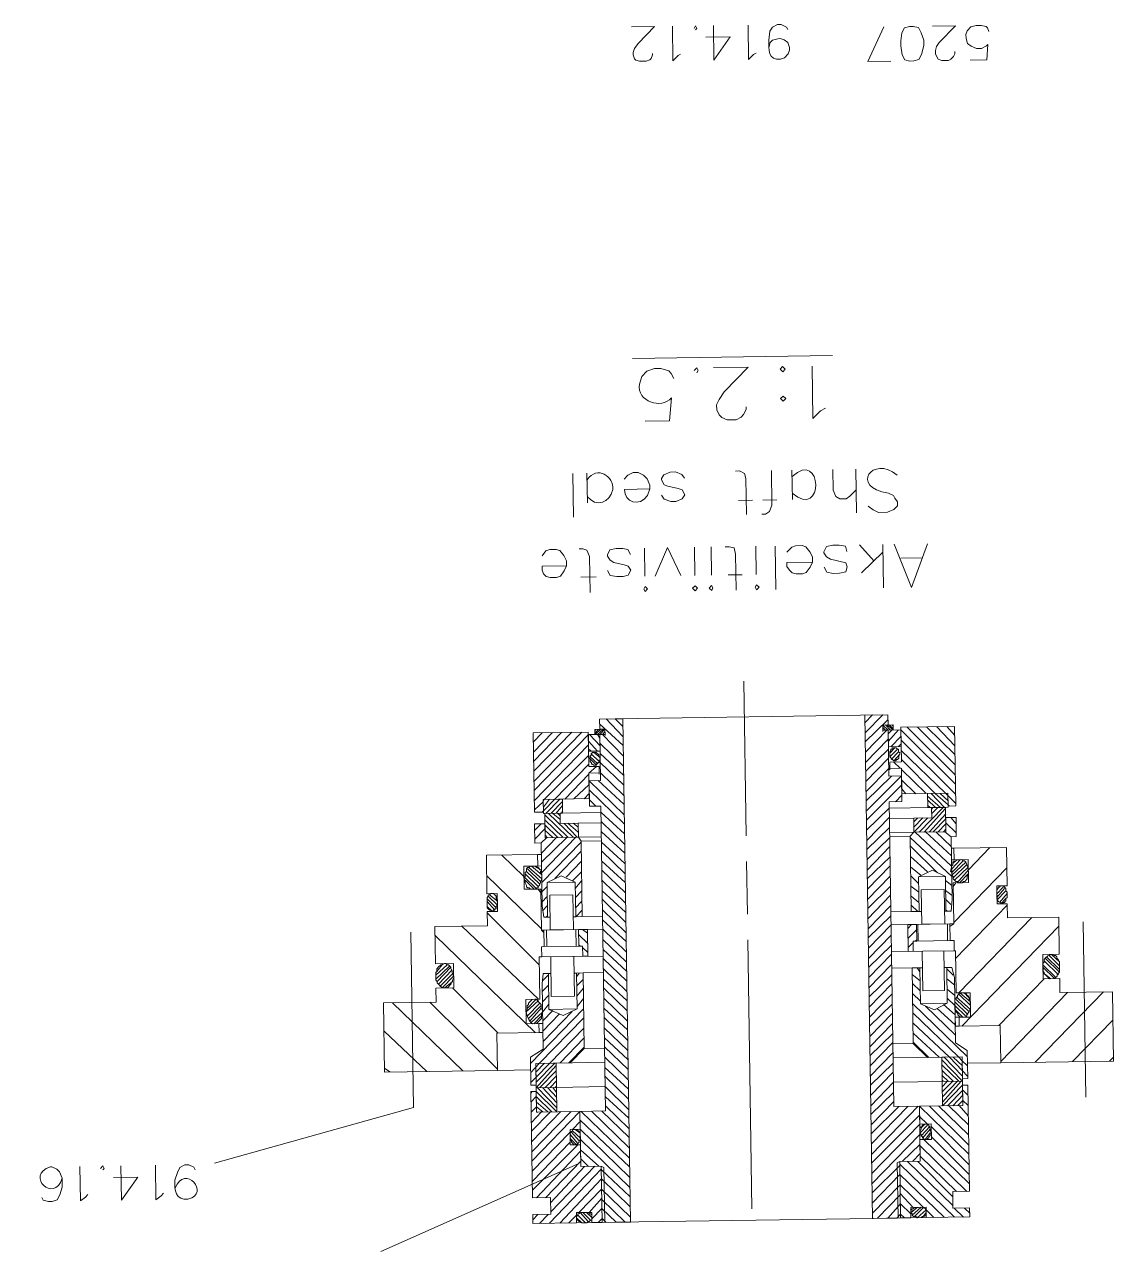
# Model space of a CAD drawing. Header units: millimetres. Extents: x -48 to 5523, y -114 to 5147.
# Drawn here: x -46.337 to -45.628, y -113.949 to -113.151 of the extents above; entities that cross this region are included whole.
import ezdxf

# ---------------------------------------------------------------- set-up
doc = ezdxf.new("R2010")
doc.units = ezdxf.units.MM
doc.layers.add('PDF_Geometry', color=7, linetype='Continuous')

msp = doc.modelspace()

# ---------------------------------------------------------------- linework, layer by layer
at = {"layer": 'PDF_Geometry', "lineweight": 13}
for points in [[(-45.92816, -113.17006), (-45.92815, -113.17089), (-45.92894, -113.17341), (-45.92976, -113.17425), (-45.93225, -113.17512), (-45.93642, -113.17519), (-45.93893, -113.17439), (-45.93978, -113.17357), (-45.94065, -113.17108), (-45.94067, -113.16942), (-45.93988, -113.1669), (-45.93743, -113.16353), (-45.92676, -113.15254), (-45.94176, -113.15276)], [(-45.90982, -113.17062), (-45.91147, -113.17147), (-45.91475, -113.17486), (-45.91509, -113.15236)], [(-45.90006, -113.15463), (-45.89924, -113.15379), (-45.9001, -113.15213), (-45.9009, -113.15381)], [(-45.88843, -113.15196), (-45.88809, -113.17445), (-45.87748, -113.15929), (-45.89332, -113.15953)], [(-45.86066, -113.16987), (-45.86231, -113.17073), (-45.86559, -113.17411), (-45.86593, -113.15162)], [(-45.85245, -113.16141), (-45.85171, -113.15557), (-45.85008, -113.15304), (-45.84677, -113.15133), (-45.84427, -113.15129), (-45.84091, -113.1529), (-45.84005, -113.15456)], [(-45.77307, -113.17521), (-45.78806, -113.17544), (-45.77757, -113.15278)], [(-45.73149, -113.16875), (-45.73147, -113.17041), (-45.73227, -113.17209), (-45.73392, -113.17379), (-45.73557, -113.17464), (-45.73974, -113.17471), (-45.74225, -113.17391), (-45.74396, -113.1706), (-45.744, -113.1681), (-45.74321, -113.16559), (-45.74158, -113.16307), (-45.73091, -113.15207), (-45.74591, -113.1523)], [(-45.7214, -113.17443), (-45.71057, -113.17427), (-45.70989, -113.16425), (-45.71071, -113.1651), (-45.71402, -113.16682), (-45.71735, -113.16687), (-45.72071, -113.16525), (-45.72323, -113.16362), (-45.72412, -113.1603), (-45.72416, -113.1578), (-45.72336, -113.15529), (-45.7209, -113.15275), (-45.71758, -113.15187), (-45.71425, -113.15182), (-45.7109, -113.1526), (-45.71005, -113.15342), (-45.70918, -113.15591)], [(-45.85237, -113.16641), (-45.85159, -113.16307), (-45.84995, -113.16137), (-45.84663, -113.16049), (-45.84496, -113.16047), (-45.84245, -113.16126), (-45.83993, -113.16289), (-45.83904, -113.16621), (-45.83902, -113.16788), (-45.83981, -113.17039), (-45.84227, -113.17293), (-45.84476, -113.1738)], [(-45.811, -113.36664), (-45.94099, -113.36861)], [(-45.93657, -113.38521), (-45.93498, -113.38019), (-45.9317, -113.3768), (-45.92672, -113.37506), (-45.92256, -113.375), (-45.91753, -113.37659), (-45.91584, -113.37823), (-45.91412, -113.38154)], [(-45.89918, -113.37798), (-45.89837, -113.3763), (-45.89923, -113.37465), (-45.90087, -113.37634)], [(-45.86717, -113.4), (-45.86715, -113.40166), (-45.86876, -113.40502), (-45.8704, -113.40671), (-45.87371, -113.40843), (-45.87954, -113.40852), (-45.8829, -113.4069), (-45.88459, -113.40526), (-45.88631, -113.40195), (-45.88636, -113.39862), (-45.88475, -113.39526), (-45.88149, -113.39021), (-45.8659, -113.37414), (-45.88839, -113.37448)], [(-45.81549, -113.40088), (-45.81879, -113.4026), (-45.82372, -113.40767), (-45.82423, -113.37351)], [(-45.93287, -113.40933), (-45.91704, -113.40909), (-45.9156, -113.39406)], [(-45.97986, -113.44337), (-45.97943, -113.4717)], [(-45.97041, -113.4624), (-45.9707, -113.44324)], [(-45.93131, -113.45764), (-45.9297, -113.45345), (-45.92974, -113.45095), (-45.93147, -113.44681), (-45.93401, -113.44435), (-45.93737, -113.44273), (-45.9407, -113.44278), (-45.94401, -113.4445), (-45.94647, -113.44704)], [(-45.92214, -113.4575), (-45.92044, -113.45998), (-45.91624, -113.46158), (-45.91291, -113.46153), (-45.90877, -113.4598), (-45.90714, -113.45727), (-45.90886, -113.45397), (-45.91137, -113.45317), (-45.91806, -113.45161), (-45.92058, -113.45081), (-45.92229, -113.4475), (-45.9223, -113.44667), (-45.92068, -113.44414), (-45.91654, -113.44242), (-45.9132, -113.44236), (-45.90901, -113.44397), (-45.90731, -113.44644)], [(-45.86694, -113.47), (-45.8673, -113.44667), (-45.86818, -113.44335), (-45.87154, -113.44173), (-45.87404, -113.44177)], [(-45.85695, -113.46985), (-45.85445, -113.46981), (-45.85197, -113.46811), (-45.85037, -113.46392), (-45.85071, -113.44142)], [(-45.83709, -113.46038), (-45.83738, -113.44122)], [(-45.79551, -113.45392), (-45.79962, -113.45815), (-45.80209, -113.45985), (-45.80626, -113.45991), (-45.80878, -113.45829), (-45.81051, -113.45414), (-45.81071, -113.44081)], [(-45.79572, -113.44059), (-45.79529, -113.46892)], [(-45.9297, -113.45345), (-45.94637, -113.4537)], [(-45.78785, -113.46464), (-45.78448, -113.46708), (-45.78112, -113.4687), (-45.77529, -113.46861), (-45.77115, -113.46688), (-45.76869, -113.46435), (-45.76872, -113.46185), (-45.77043, -113.45937), (-45.77129, -113.45772), (-45.77464, -113.4561)], [(-45.86292, -113.46077), (-45.87208, -113.46091)], [(-45.84709, -113.46053), (-45.85625, -113.46067)], [(-45.98395, -113.50344), (-45.99978, -113.50368), (-45.99975, -113.50618), (-45.99887, -113.50867), (-45.99718, -113.51031), (-45.99467, -113.51111), (-45.9905, -113.51104), (-45.98802, -113.51017), (-45.98557, -113.5068), (-45.98395, -113.50344), (-45.984, -113.50011), (-45.98572, -113.4968), (-45.98827, -113.49351), (-45.99078, -113.49271), (-45.99495, -113.49278), (-45.99744, -113.49365), (-45.99988, -113.49702)], [(-45.96869, -113.52071), (-45.96904, -113.49738), (-45.97077, -113.49324), (-45.97328, -113.49245), (-45.97578, -113.49248)], [(-45.95724, -113.50637), (-45.95552, -113.50968), (-45.95134, -113.51045), (-45.94718, -113.51039), (-45.94386, -113.5095), (-45.94224, -113.50615), (-45.94394, -113.50367), (-45.94646, -113.50288), (-45.95315, -113.50131), (-45.95567, -113.49968), (-45.95738, -113.49721), (-45.95739, -113.49637), (-45.95577, -113.49302), (-45.95162, -113.49212), (-45.94745, -113.49206), (-45.94411, -113.49284), (-45.94239, -113.49615)], [(-45.93301, -113.51017), (-45.93329, -113.49184)], [(-45.90968, -113.50982), (-45.91829, -113.49161), (-45.92634, -113.51007)], [(-45.90051, -113.50968), (-45.90079, -113.49135)], [(-45.88968, -113.50952), (-45.88996, -113.49118)], [(-45.8737, -113.51928), (-45.87405, -113.49594), (-45.87495, -113.49179), (-45.87829, -113.49101), (-45.88079, -113.49105)], [(-45.86052, -113.50907), (-45.8608, -113.49074)], [(-45.8483, -113.49055), (-45.84787, -113.51888)], [(-45.82397, -113.50102), (-45.84064, -113.50127), (-45.8406, -113.50377), (-45.83889, -113.50625), (-45.8372, -113.50789), (-45.83469, -113.50868), (-45.83052, -113.50862), (-45.82804, -113.50775), (-45.82559, -113.50438), (-45.82397, -113.50102), (-45.82402, -113.49769), (-45.82574, -113.49438), (-45.82829, -113.49108), (-45.8308, -113.49029), (-45.83497, -113.49035), (-45.83745, -113.49122), (-45.84074, -113.49461)], [(-45.81642, -113.50424), (-45.8147, -113.50755), (-45.81052, -113.50832), (-45.80636, -113.50825), (-45.80221, -113.50736), (-45.80142, -113.50401), (-45.80229, -113.50153), (-45.81233, -113.49918), (-45.81486, -113.49755), (-45.81656, -113.49507), (-45.81657, -113.49424), (-45.81496, -113.49088), (-45.8108, -113.48999), (-45.80664, -113.48992), (-45.80246, -113.49069), (-45.80157, -113.49401)], [(-45.78397, -113.50041), (-45.7933, -113.48972)], [(-45.79219, -113.50804), (-45.77823, -113.49449)], [(-45.77831, -113.48949), (-45.77788, -113.51782)], [(-45.74914, -113.48905), (-45.75955, -113.51755), (-45.77081, -113.48938)], [(-45.75317, -113.49828), (-45.7665, -113.49848)], [(-45.96467, -113.51065), (-45.97467, -113.5108)], [(-45.86968, -113.50921), (-45.87885, -113.50935)], [(-45.86711, -113.67919), (-45.86864, -113.57837)], [(-45.94718, -113.6204), (-45.96239, -113.60646)], [(-45.95827, -113.60307), (-45.94726, -113.61457)], [(-45.78978, -113.61218), (-45.77829, -113.60034), (-45.95244, -113.60298), (-45.94737, -113.6079)], [(-45.78988, -113.60552), (-45.78496, -113.60044)], [(-45.78969, -113.61801), (-45.77491, -113.60362)], [(-45.77481, -113.61029), (-45.77819, -113.60701)], [(-45.77653, -113.60698), (-45.77314, -113.61026)], [(-45.77148, -113.61024), (-45.77569, -113.60697)], [(-45.77403, -113.60694), (-45.77149, -113.6094)], [(-45.77151, -113.60774), (-45.77236, -113.60692)], [(-45.74317, -113.60814), (-45.73132, -113.62046)], [(-45.73142, -113.6138), (-45.73651, -113.60804)], [(-46.00555, -113.61795), (-45.99981, -113.61203)], [(-45.99314, -113.61193), (-46.00545, -113.62462)], [(-46.00536, -113.63045), (-45.98731, -113.61184)], [(-45.98064, -113.61174), (-46.00526, -113.63711)], [(-46.00516, -113.64378), (-45.97398, -113.61164)], [(-45.96979, -113.61324), (-46.00507, -113.64961)], [(-45.96895, -113.61323), (-45.96217, -113.62063)], [(-45.96566, -113.61068), (-45.96484, -113.60983)], [(-45.96317, -113.60981), (-45.96563, -113.61234)], [(-45.96562, -113.61318), (-45.96151, -113.60978)], [(-45.96225, -113.61563), (-45.96395, -113.61315), (-45.95984, -113.60976)], [(-45.96229, -113.61313), (-45.95901, -113.60974)], [(-45.95898, -113.61141), (-45.96062, -113.6131), (-45.94708, -113.62707)], [(-45.95896, -113.61308), (-45.95894, -113.61391)], [(-45.77564, -113.6103), (-45.78959, -113.62468)], [(-45.78949, -113.63135), (-45.77472, -113.61612)], [(-45.77817, -113.60867), (-45.77648, -113.61031)], [(-45.77814, -113.61034), (-45.77813, -113.61117)], [(-45.77477, -113.61279), (-45.77231, -113.61025)], [(-45.76814, -113.61019), (-45.7747, -113.61779)], [(-45.77298, -113.62109), (-45.76641, -113.61433)], [(-45.76648, -113.61016), (-45.73094, -113.64546)], [(-45.73103, -113.63963), (-45.76234, -113.60843)], [(-45.75567, -113.60833), (-45.73113, -113.63296)], [(-45.73123, -113.6263), (-45.74984, -113.60824)], [(-46.00497, -113.65628), (-45.96969, -113.61991)], [(-45.96379, -113.62398), (-45.96972, -113.61741)], [(-45.96965, -113.62241), (-45.96796, -113.62405)], [(-45.94697, -113.63373), (-45.9622, -113.61896)], [(-45.77462, -113.62279), (-45.7894, -113.63718)], [(-45.77047, -113.62189), (-45.77375, -113.62527)], [(-45.77371, -113.62777), (-45.76879, -113.6227)], [(-45.76634, -113.61933), (-45.76798, -113.62102)], [(-45.73084, -113.65213), (-45.76638, -113.61683)], [(-45.76628, -113.62349), (-45.73752, -113.65139), (-45.73582, -113.65304), (-45.73075, -113.65796)], [(-45.96959, -113.62657), (-45.99832, -113.65534), (-45.99913, -113.65702), (-46.00488, -113.66211)], [(-45.96874, -113.62739), (-45.96366, -113.63232)], [(-45.96449, -113.63316), (-45.96871, -113.62906)], [(-45.96286, -113.63064), (-45.96793, -113.62571)], [(-45.96628, -113.62486), (-45.96206, -113.62813)], [(-45.9621, -113.62563), (-45.94689, -113.63956)], [(-45.94679, -113.64623), (-45.96201, -113.63146)], [(-45.7893, -113.64384), (-45.77453, -113.62862)], [(-45.76793, -113.62435), (-45.77285, -113.62943)], [(-45.77117, -113.63024), (-45.76707, -113.62601)], [(-45.77116, -113.63107), (-45.76693, -113.63517)], [(-45.73489, -113.65969), (-45.73574, -113.65887), (-45.74418, -113.6515), (-45.76619, -113.62933)], [(-45.99986, -113.6637), (-45.99904, -113.66286), (-45.99165, -113.65524), (-45.9695, -113.63241)], [(-45.9694, -113.63907), (-45.98499, -113.65514)], [(-45.96447, -113.634), (-45.96941, -113.63824)], [(-45.96274, -113.63814), (-45.96273, -113.63897)], [(-45.96191, -113.63812), (-45.94668, -113.6529)], [(-45.77443, -113.63529), (-45.7892, -113.65051)], [(-45.7736, -113.63527), (-45.77359, -113.63611)], [(-45.76609, -113.63599), (-45.75001, -113.65158)], [(-45.97916, -113.65505), (-45.9693, -113.64574)], [(-45.96933, -113.64324), (-45.94649, -113.66539)], [(-45.9466, -113.65873), (-45.9635, -113.64315)], [(-45.78911, -113.65634), (-45.77269, -113.64026)], [(-45.76602, -113.64016), (-45.78901, -113.66301)], [(-45.78892, -113.66884), (-45.76593, -113.64599)], [(-45.75668, -113.65168), (-45.76599, -113.64266)], [(-45.99499, -113.65529), (-45.99908, -113.66036)], [(-45.98832, -113.65519), (-45.99735, -113.6645)], [(-45.96921, -113.65157), (-45.97249, -113.65495)], [(-45.94641, -113.67123), (-45.96924, -113.64907)], [(-45.96914, -113.65574), (-45.96491, -113.65984)], [(-45.76583, -113.65266), (-45.76994, -113.65689)], [(-45.7659, -113.64849), (-45.76335, -113.65179)], [(-45.74071, -113.66061), (-45.74916, -113.65324)], [(-45.74912, -113.65574), (-45.74404, -113.66066)], [(-45.74668, -113.65153), (-45.73821, -113.66057)], [(-45.74085, -113.65145), (-45.73577, -113.65637)], [(-45.99401, -113.66445), (-45.98663, -113.65683)], [(-45.98659, -113.65933), (-45.99068, -113.6644)], [(-45.98818, -113.66436), (-45.96152, -113.66396), (-45.94631, -113.67789)], [(-45.98735, -113.66435), (-45.98654, -113.66267)], [(-45.74654, -113.6607), (-45.77404, -113.66112), (-45.78882, -113.67551)], [(-45.73904, -113.66059), (-45.75464, -113.67666)], [(-45.7513, -113.67661), (-45.73736, -113.66139)], [(-45.74738, -113.66071), (-45.74907, -113.65907)], [(-45.74571, -113.66069), (-45.74652, -113.66237)], [(-45.74648, -113.66487), (-45.74238, -113.66064)], [(-46.00468, -113.67544), (-46.00058, -113.67121)], [(-45.98294, -113.68011), (-45.99817, -113.66534)], [(-45.99812, -113.66868), (-45.98628, -113.68017)], [(-45.99568, -113.66447), (-45.97961, -113.68006)], [(-45.98812, -113.66853), (-45.99318, -113.66443)], [(-45.98985, -113.66438), (-45.98816, -113.66603)], [(-45.97711, -113.68003), (-45.98558, -113.67099)], [(-45.98308, -113.67095), (-45.97633, -113.67668)], [(-45.97638, -113.67335), (-45.97975, -113.6709)], [(-45.96142, -113.67062), (-45.97642, -113.67085)], [(-45.9462, -113.68456), (-45.96143, -113.66979)], [(-45.78872, -113.68217), (-45.77395, -113.66695)], [(-45.77394, -113.66778), (-45.75811, -113.66754)], [(-45.7738, -113.67695), (-45.75797, -113.67671), (-45.74894, -113.6674)], [(-45.75807, -113.67004), (-45.75561, -113.6675)], [(-45.75227, -113.66745), (-45.75802, -113.67337)], [(-45.73731, -113.66473), (-45.74797, -113.67656)], [(-45.74547, -113.67652), (-45.73726, -113.66806)], [(-45.73721, -113.67139), (-45.74214, -113.67647)], [(-45.73723, -113.67056), (-45.73046, -113.67712)], [(-45.73055, -113.67129), (-45.73394, -113.66718)], [(-45.99803, -113.67451), (-46.00459, -113.68128)], [(-45.98961, -113.68022), (-45.99807, -113.67201)], [(-45.99802, -113.67534), (-45.99294, -113.68027)], [(-45.99627, -113.68032), (-45.99797, -113.67868)], [(-45.96128, -113.67979), (-45.97628, -113.68001)], [(-45.96133, -113.67645), (-45.94612, -113.69039)], [(-45.77385, -113.67361), (-45.78863, -113.68801)], [(-45.77376, -113.67945), (-45.76043, -113.67924)], [(-45.75714, -113.67669), (-45.73346, -113.69884)], [(-45.73357, -113.69217), (-45.75047, -113.67659)], [(-45.7438, -113.67649), (-45.73365, -113.68634)], [(-45.7388, -113.67642), (-45.73716, -113.67473)], [(-45.73375, -113.67967), (-45.73797, -113.6764)], [(-46.00039, -113.68371), (-45.99711, -113.68033)], [(-45.99044, -113.68023), (-46.00029, -113.69038)], [(-46.0002, -113.69621), (-45.98378, -113.68013)], [(-45.97794, -113.68004), (-46.0001, -113.70288)], [(-46, -113.70954), (-45.97456, -113.68332)], [(-45.96124, -113.68229), (-45.97457, -113.68249)], [(-45.94602, -113.69706), (-45.96123, -113.68312)], [(-45.78853, -113.69467), (-45.77375, -113.68028)], [(-45.77366, -113.68611), (-45.78843, -113.70134)], [(-45.73336, -113.7055), (-45.76042, -113.68008)], [(-45.76033, -113.68591), (-45.74257, -113.70314)], [(-45.73197, -113.68715), (-45.73364, -113.68717)], [(-45.72997, -113.70962), (-45.72259, -113.70117), (-45.70864, -113.68679)], [(-46.00327, -113.71376), (-46.01173, -113.70555), (-46.02611, -113.6916)], [(-46.00278, -113.69125), (-46.00028, -113.69121)], [(-45.97447, -113.68915), (-45.9917, -113.70692)], [(-45.98422, -113.70597), (-45.97437, -113.69582)], [(-45.96114, -113.68895), (-45.94591, -113.70372)], [(-45.94583, -113.70956), (-45.96104, -113.69562)], [(-45.86634, -113.73002), (-45.86686, -113.69586)], [(-45.78834, -113.70717), (-45.77356, -113.69278)], [(-45.74925, -113.70241), (-45.76023, -113.69258)], [(-45.73186, -113.69465), (-45.73353, -113.69467)], [(-45.73344, -113.70051), (-45.72769, -113.69458)], [(-45.72602, -113.69539), (-45.7334, -113.703)], [(-45.73019, -113.69462), (-45.73266, -113.69716)], [(-46.00246, -113.71208), (-46.01092, -113.70387)], [(-46.01011, -113.7022), (-46.00165, -113.7104)], [(-46.00085, -113.70872), (-46.0093, -113.70052)], [(-46.00848, -113.69967), (-46.00004, -113.70704)], [(-46.00007, -113.70454), (-46.00683, -113.69881)], [(-46.00433, -113.69877), (-46.00096, -113.70122)], [(-46.00266, -113.69875), (-46.00016, -113.69871)], [(-45.97427, -113.70249), (-45.98001, -113.70841)], [(-45.96095, -113.70145), (-45.94573, -113.71622)], [(-45.77347, -113.69861), (-45.78824, -113.71384)], [(-45.76013, -113.69924), (-45.75337, -113.70497)], [(-45.73338, -113.70467), (-45.72434, -113.6962)], [(-45.72348, -113.69785), (-45.73252, -113.70633)], [(-45.69761, -113.69996), (-45.73208, -113.73549)], [(-45.73166, -113.70798), (-45.72262, -113.69951)], [(-45.7283, -113.7096), (-45.72256, -113.70367)], [(-46.0359, -113.70509), (-46.00038, -113.73955)], [(-46.00494, -113.71378), (-46.01086, -113.70804)], [(-45.97834, -113.70921), (-45.99667, -113.70949)], [(-45.97827, -113.71338), (-45.97418, -113.70832)], [(-45.94562, -113.72289), (-45.96085, -113.70812)], [(-45.78814, -113.7205), (-45.77337, -113.70528)], [(-45.75496, -113.71), (-45.76004, -113.70508)], [(-45.75994, -113.71174), (-45.75488, -113.71583)], [(-45.75503, -113.70583), (-45.73753, -113.70557)], [(-45.73749, -113.70807), (-45.73327, -113.71134)], [(-45.73243, -113.71216), (-45.7308, -113.70963)], [(-45.70059, -113.72334), (-45.69977, -113.7225), (-45.69894, -113.72249), (-45.69895, -113.72165), (-45.69811, -113.72164), (-45.69814, -113.71997), (-45.69732, -113.71913), (-45.69737, -113.71579), (-45.69822, -113.71497), (-45.69824, -113.71331), (-45.69993, -113.71167), (-45.70077, -113.71168), (-45.7016, -113.71169), (-45.70242, -113.71254), (-45.70325, -113.71255), (-45.70324, -113.71338), (-45.70406, -113.71423), (-45.704, -113.71839)], [(-46.03487, -113.71841), (-46.02895, -113.72415)], [(-46.02899, -113.72165), (-46.03405, -113.71756)], [(-46.00073, -113.71622), (-46.00244, -113.71375)], [(-45.99663, -113.71199), (-45.99991, -113.71538)], [(-45.99981, -113.72204), (-45.99653, -113.71866)], [(-45.97408, -113.71498), (-45.97818, -113.71921)], [(-45.96075, -113.71478), (-45.94554, -113.72872)], [(-45.77327, -113.71194), (-45.78805, -113.72634)], [(-45.78795, -113.733), (-45.77318, -113.71778)], [(-45.75477, -113.7225), (-45.75984, -113.71841)], [(-45.73317, -113.718), (-45.73739, -113.71473)], [(-45.70402, -113.71673), (-45.69992, -113.7125)], [(-45.69907, -113.71332), (-45.70399, -113.71923)], [(-45.70396, -113.72089), (-45.69822, -113.71497)], [(-45.69736, -113.71663), (-45.70227, -113.72254)], [(-46.02976, -113.72583), (-46.03568, -113.72008)], [(-46.03565, -113.72175), (-46.03056, -113.72751)], [(-46.03222, -113.72837), (-46.0356, -113.72508)], [(-45.99644, -113.72449), (-45.99972, -113.72787)], [(-45.97389, -113.72748), (-45.97799, -113.73171), (-45.97966, -113.73174)], [(-45.97808, -113.72588), (-45.97398, -113.72165)], [(-45.94543, -113.73539), (-45.96066, -113.72062)], [(-45.96056, -113.72728), (-45.94533, -113.74205)], [(-45.77308, -113.72444), (-45.78785, -113.73967)], [(-45.75975, -113.72424), (-45.75552, -113.72834)], [(-45.7373, -113.72057), (-45.73392, -113.72385)], [(-45.73636, -113.72805), (-45.7372, -113.72723)], [(-45.73089, -113.75881), (-45.69724, -113.72413)], [(-45.70142, -113.72336), (-45.69814, -113.71997)], [(-46.00169, -113.76291), (-46.03554, -113.72925)], [(-45.99716, -113.732), (-45.99634, -113.73116)], [(-45.99633, -113.73199), (-45.99466, -113.73196)], [(-45.9605, -113.73145), (-45.97383, -113.73165)], [(-45.94525, -113.74788), (-45.96046, -113.73395)], [(-45.78776, -113.7455), (-45.77298, -113.73111)], [(-45.77302, -113.72861), (-45.75969, -113.72841)], [(-45.75469, -113.72833), (-45.75302, -113.7283)], [(-45.73719, -113.72807), (-45.73802, -113.72808)], [(-45.68129, -113.73222), (-45.72888, -113.78128)], [(-45.64791, -113.73505), (-45.64618, -113.8492)], [(-46.08536, -113.74167), (-46.08363, -113.85583), (-46.21309, -113.89196)], [(-46.05208, -113.73784), (-46.00218, -113.78542)], [(-46.00037, -113.74039), (-45.99867, -113.74203)], [(-45.9987, -113.74036), (-45.96037, -113.73978), (-45.94514, -113.75455)], [(-45.99687, -113.75117), (-45.99703, -113.74034)], [(-45.9777, -113.75088), (-45.97787, -113.74004)], [(-45.97615, -113.74335), (-45.97023, -113.7491)], [(-45.97033, -113.74243), (-45.9737, -113.73998)], [(-45.73456, -113.73636), (-45.77289, -113.73694), (-45.78766, -113.75217)], [(-45.78756, -113.75883), (-45.77279, -113.74361)], [(-45.76202, -113.73928), (-45.75956, -113.73674)], [(-45.75618, -113.74002), (-45.76192, -113.74594)], [(-45.75523, -113.74751), (-45.75539, -113.73668)], [(-45.73607, -113.74722), (-45.73623, -113.73638)], [(-45.73206, -113.73632), (-45.73454, -113.73803)], [(-45.72689, -113.80292), (-45.6637, -113.73779)], [(-46.00436, -113.80712), (-46.06949, -113.74393)], [(-45.97604, -113.75085), (-45.99853, -113.75119)], [(-45.9752, -113.75084), (-45.97605, -113.75002)], [(-45.97014, -113.75493), (-45.97353, -113.75165)], [(-45.94504, -113.76122), (-45.96027, -113.74645)], [(-45.86344, -113.92167), (-45.86609, -113.74669)], [(-45.77269, -113.75027), (-45.78747, -113.76466)], [(-45.76183, -113.75177), (-45.75855, -113.74839)], [(-45.75773, -113.74755), (-45.75608, -113.74669)], [(-45.75606, -113.74752), (-45.7344, -113.74719)], [(-45.96011, -113.75728), (-46.0001, -113.75788)], [(-45.97927, -113.75757), (-45.97888, -113.7834), (-45.99388, -113.78363), (-45.99427, -113.7578)], [(-45.96017, -113.75311), (-45.94496, -113.76705)], [(-45.94485, -113.77372), (-45.96008, -113.75894)], [(-45.78737, -113.77133), (-45.7726, -113.7561)], [(-45.77263, -113.75444), (-45.7318, -113.75382)], [(-45.75263, -113.75414), (-45.75224, -113.77997), (-45.73807, -113.77975), (-45.73846, -113.75392)], [(-45.67255, -113.75876), (-45.66325, -113.76778)], [(-45.66327, -113.76612), (-45.67173, -113.75791)], [(-45.67008, -113.75705), (-45.66331, -113.76362)], [(-45.66335, -113.76112), (-45.66842, -113.75619)], [(-46.06338, -113.76218), (-46.06254, -113.76216), (-46.0617, -113.76298), (-46.06086, -113.76297), (-46.05917, -113.76461), (-46.05916, -113.76545), (-46.0583, -113.7671), (-46.05829, -113.76793), (-46.05742, -113.77042), (-46.0574, -113.77125), (-46.05821, -113.77293), (-46.0582, -113.77377), (-46.05902, -113.77461), (-46.05901, -113.77544), (-46.06147, -113.77798), (-46.0648, -113.77803), (-46.06734, -113.77557), (-46.06819, -113.77475), (-46.0682, -113.77392), (-46.06904, -113.7731), (-46.06912, -113.7681), (-46.0683, -113.76725), (-46.06833, -113.76558)], [(-46.0617, -113.76298), (-46.0691, -113.76976)], [(-46.06906, -113.77226), (-46.06002, -113.76379)], [(-46.0683, -113.76725), (-46.06421, -113.76219)], [(-46.05917, -113.76461), (-46.0682, -113.77392)], [(-46.06734, -113.77557), (-46.05831, -113.76627)], [(-45.95998, -113.76561), (-45.94475, -113.78038)], [(-45.7725, -113.76277), (-45.78727, -113.778)], [(-45.75913, -113.76507), (-45.77246, -113.76527)], [(-45.75409, -113.76749), (-45.7558, -113.76502)], [(-45.75413, -113.76499), (-45.75246, -113.76497)], [(-45.73663, -113.76473), (-45.7383, -113.76475)], [(-45.73662, -113.76556), (-45.73239, -113.76966)], [(-45.67415, -113.76295), (-45.66569, -113.77115)], [(-45.66652, -113.772), (-45.67413, -113.76461)], [(-45.66405, -113.76946), (-45.67336, -113.76044)], [(-46.05828, -113.76877), (-46.06648, -113.77722)], [(-46.0648, -113.77803), (-46.05742, -113.77042)], [(-46.0582, -113.77377), (-46.06314, -113.77801)], [(-45.99576, -113.76949), (-45.99986, -113.77372)], [(-45.99577, -113.76865), (-45.9941, -113.76863)], [(-45.97744, -113.76837), (-45.97911, -113.7684)], [(-45.9774, -113.77087), (-45.97577, -113.76835)], [(-45.97321, -113.77248), (-45.97731, -113.77671)], [(-45.97327, -113.76831), (-45.95994, -113.76811)], [(-45.94467, -113.78621), (-45.95988, -113.77228)], [(-45.78718, -113.78383), (-45.7724, -113.76944)], [(-45.77231, -113.77527), (-45.78708, -113.79049)], [(-45.75907, -113.76923), (-45.75401, -113.77333)], [(-45.7539, -113.77999), (-45.75898, -113.77507)], [(-45.73146, -113.77632), (-45.73652, -113.77223)], [(-45.67318, -113.7721), (-45.70272, -113.80255)], [(-45.67408, -113.76795), (-45.66901, -113.77204)], [(-46.05814, -113.77793), (-46.02852, -113.80749)], [(-45.99976, -113.78038), (-45.99566, -113.77615)], [(-45.99556, -113.78282), (-45.99966, -113.78705)], [(-45.97721, -113.78337), (-45.97312, -113.77831)], [(-45.95979, -113.77811), (-45.94456, -113.79288)], [(-45.78698, -113.79716), (-45.77221, -113.78194)], [(-45.75888, -113.78173), (-45.7538, -113.78666)], [(-45.73642, -113.77889), (-45.73136, -113.78298)], [(-45.72887, -113.78211), (-45.72126, -113.7895)], [(-45.72129, -113.787), (-45.72805, -113.78127)], [(-45.72555, -113.78123), (-45.72218, -113.78368)], [(-45.70154, -113.82587), (-45.65804, -113.78104)], [(-45.63471, -113.78069), (-45.67903, -113.82636)], [(-46.09716, -113.78769), (-46.05148, -113.832)], [(-46.029, -113.83083), (-46.073, -113.78732)], [(-46.0104, -113.79304), (-46.00958, -113.7922), (-46.00962, -113.7897), (-46.0088, -113.78885), (-46.00881, -113.78802), (-46.00635, -113.78548), (-46.00468, -113.78546), (-46.00385, -113.78544), (-46.00131, -113.78791), (-46.00047, -113.78873), (-46.00043, -113.79123), (-45.99957, -113.79288), (-45.99955, -113.79455), (-46.00037, -113.79539), (-46.00033, -113.79789), (-46.00361, -113.80127), (-46.00611, -113.80131)], [(-46.00217, -113.78625), (-46.01039, -113.79388)], [(-46.00959, -113.79136), (-46.00385, -113.78544)], [(-46.00952, -113.79636), (-46.00131, -113.78791)], [(-46.00635, -113.78548), (-46.00881, -113.78802)], [(-46.00045, -113.78956), (-46.00866, -113.79802)], [(-46.0078, -113.79967), (-46.00043, -113.79123)], [(-46.00739, -113.82717), (-45.97292, -113.79164)], [(-46.00696, -113.80049), (-45.99956, -113.79371), (-45.99547, -113.78865)], [(-45.97709, -113.79171), (-45.99542, -113.79198)], [(-45.97302, -113.78498), (-45.97711, -113.79004)], [(-45.94446, -113.79955), (-45.95969, -113.78477)], [(-45.95959, -113.79144), (-45.94437, -113.80538)], [(-45.77211, -113.7886), (-45.78689, -113.80299)], [(-45.72325, -113.82286), (-45.75878, -113.7884)], [(-45.75378, -113.78832), (-45.73628, -113.78806)], [(-45.75042, -113.78994), (-45.73096, -113.80881)], [(-45.73107, -113.80215), (-45.7429, -113.79149)], [(-45.73877, -113.78893), (-45.73117, -113.79548)], [(-45.73633, -113.78473), (-45.73126, -113.78965), (-45.72449, -113.79621)], [(-45.72283, -113.79536), (-45.73129, -113.78715)], [(-45.72122, -113.792), (-45.73051, -113.7838)], [(-45.73049, -113.78547), (-45.72203, -113.79368)], [(-45.97283, -113.79748), (-46.00155, -113.82708), (-46.0073, -113.833)], [(-46.00528, -113.8013), (-46.00035, -113.79623)], [(-45.9929, -113.79278), (-45.99947, -113.79955)], [(-45.99937, -113.80621), (-45.9887, -113.79522)], [(-45.98039, -113.79342), (-45.99927, -113.81288)], [(-45.94427, -113.81204), (-45.9595, -113.79727)], [(-45.78679, -113.80966), (-45.77202, -113.79443)], [(-45.75869, -113.79423), (-45.72908, -113.82295), (-45.72655, -113.82542), (-45.72316, -113.8287)], [(-45.72614, -113.79707), (-45.73122, -113.79215)], [(-45.65486, -113.826), (-45.6286, -113.79893)], [(-46.07481, -113.83236), (-46.10272, -113.80611)], [(-45.97273, -113.80414), (-45.99489, -113.82698), (-46.00391, -113.83628), (-46.0072, -113.83967)], [(-45.9594, -113.80394), (-45.94417, -113.81871)], [(-45.77192, -113.8011), (-45.78669, -113.81632)], [(-45.75859, -113.8009), (-45.73492, -113.82304), (-45.72645, -113.83208), (-45.72306, -113.83536)], [(-45.75849, -113.80756), (-45.74158, -113.82314)], [(-45.97263, -113.81081), (-45.98822, -113.82688)], [(-45.94408, -113.82454), (-45.9593, -113.8106)], [(-45.7866, -113.82216), (-45.77182, -113.80777)], [(-45.77173, -113.8136), (-45.7865, -113.82882)], [(-45.75839, -113.81423), (-45.77172, -113.81443)], [(-45.74825, -113.82324), (-45.7584, -113.8134)], [(-45.98239, -113.82679), (-45.97254, -113.81664)], [(-45.97253, -113.81747), (-45.9592, -113.81727)], [(-45.95921, -113.81644), (-45.94398, -113.83121)], [(-45.94388, -113.83787), (-45.95911, -113.8231)], [(-45.7864, -113.83549), (-45.77163, -113.82026)], [(-45.73992, -113.82312), (-45.77158, -113.8236)], [(-45.72639, -113.83541), (-45.73825, -113.82309)], [(-45.7265, -113.82875), (-45.73242, -113.823)], [(-45.62824, -113.82309), (-45.6307, -113.82563)], [(-46.10235, -113.83027), (-46.09898, -113.83272)], [(-46.02899, -113.83166), (-46.00732, -113.83133)], [(-46.00396, -113.83295), (-45.99822, -113.82703)], [(-46.00386, -113.83962), (-45.99155, -113.82693)], [(-45.9907, -113.82858), (-46.00381, -113.84295)], [(-45.99072, -113.82692), (-45.95906, -113.82644)], [(-45.95901, -113.82977), (-45.94379, -113.84371)], [(-45.77153, -113.82693), (-45.78631, -113.84132)], [(-45.73989, -113.82478), (-45.72634, -113.83875)], [(-45.72884, -113.83878), (-45.73984, -113.82812)], [(-45.73979, -113.83145), (-45.73218, -113.83884)], [(-45.70152, -113.8267), (-45.72319, -113.82703)], [(-46.00131, -113.84291), (-45.99064, -113.83192)], [(-45.99059, -113.83525), (-45.99798, -113.84286)], [(-45.99465, -113.84281), (-45.99054, -113.83858)], [(-45.94369, -113.85037), (-45.95892, -113.8356)], [(-45.78621, -113.84799), (-45.77144, -113.83276)], [(-45.73966, -113.83978), (-45.73968, -113.83895), (-45.77134, -113.83943), (-45.78611, -113.85465)], [(-45.73551, -113.83889), (-45.73974, -113.83478)], [(-45.73969, -113.83812), (-45.73801, -113.83892)], [(-45.73634, -113.8389), (-45.73963, -113.84228)], [(-45.73958, -113.84561), (-45.73301, -113.83885)], [(-45.72968, -113.8388), (-45.73952, -113.84895)], [(-45.73947, -113.85228), (-45.72718, -113.83876)], [(-46.00627, -113.84549), (-46.0071, -113.84633)], [(-46.00377, -113.84545), (-45.99024, -113.85858)], [(-45.99028, -113.85608), (-46.00298, -113.84294)], [(-45.99965, -113.84289), (-45.99033, -113.85275)], [(-45.99038, -113.84941), (-45.99631, -113.84284)], [(-45.99298, -113.84279), (-45.99043, -113.84608)], [(-45.99049, -113.84191), (-45.99131, -113.84276)], [(-45.94359, -113.85704), (-45.95882, -113.84227), (-45.99048, -113.84275), (-45.99047, -113.84358)], [(-45.78602, -113.86049), (-45.77124, -113.84609)], [(-45.72631, -113.84125), (-45.73944, -113.85478)], [(-45.72287, -113.84786), (-45.72626, -113.84458), (-45.7361, -113.85473)], [(-45.72297, -113.8412), (-45.72296, -113.84203)], [(-45.99357, -113.85863), (-46.00372, -113.84878), (-46.00701, -113.85217)], [(-45.99941, -113.85872), (-46.00362, -113.85545), (-46.00691, -113.85883)], [(-46.00367, -113.85212), (-45.99607, -113.85867)], [(-45.9435, -113.86287), (-45.95872, -113.84893)], [(-45.95863, -113.85477), (-45.9434, -113.86954)], [(-45.77115, -113.85193), (-45.78592, -113.86715)], [(-45.78583, -113.87299), (-45.76777, -113.85521)], [(-45.76193, -113.85512), (-45.78573, -113.87965)], [(-45.78563, -113.88632), (-45.75527, -113.85502)], [(-45.72229, -113.88619), (-45.75443, -113.85501)], [(-45.74777, -113.85491), (-45.72238, -113.88036)], [(-45.72248, -113.87369), (-45.74194, -113.85482)], [(-45.73527, -113.85472), (-45.72258, -113.86703)], [(-45.72621, -113.84791), (-45.73277, -113.85468)], [(-45.72944, -113.85463), (-45.72616, -113.85125), (-45.72277, -113.85453)], [(-45.72267, -113.86119), (-45.7286, -113.85462)], [(-46.0068, -113.8655), (-46.00024, -113.85873)], [(-45.99441, -113.85864), (-46.00672, -113.87133)], [(-46.00662, -113.878), (-45.98774, -113.85854)], [(-45.98108, -113.85844), (-46.00651, -113.88466)], [(-46.00643, -113.89049), (-45.97524, -113.85835)], [(-46.00357, -113.85878), (-46.00274, -113.85877)], [(-45.94311, -113.8887), (-45.97441, -113.85834)], [(-45.96774, -113.85824), (-45.94321, -113.88204)], [(-45.94331, -113.87537), (-45.96108, -113.85814)], [(-45.75435, -113.86084), (-45.78554, -113.89215)], [(-45.75433, -113.86167), (-45.74926, -113.8666)], [(-45.97514, -113.86502), (-45.98007, -113.87009)], [(-45.97498, -113.87585), (-45.98005, -113.87093)], [(-45.9784, -113.87007), (-45.97503, -113.87252)], [(-45.97515, -113.86418), (-45.94302, -113.89453)], [(-45.94292, -113.9012), (-45.97507, -113.87002)], [(-45.78544, -113.89882), (-45.75426, -113.86667)], [(-45.75417, -113.87251), (-45.74925, -113.86743)], [(-45.75093, -113.86662), (-45.75339, -113.86916)], [(-45.74757, -113.86824), (-45.75331, -113.87416)], [(-45.75245, -113.87581), (-45.74754, -113.8699)], [(-45.74673, -113.86823), (-45.72219, -113.89286)], [(-45.98171, -113.87178), (-46.00633, -113.89716)], [(-46.00622, -113.90383), (-45.98161, -113.87845)], [(-45.97659, -113.87921), (-45.98168, -113.87345)], [(-45.98164, -113.87595), (-45.97741, -113.88005)], [(-45.98087, -113.87177), (-45.97579, -113.87753)], [(-45.97497, -113.87668), (-45.94282, -113.90787)], [(-45.75416, -113.87334), (-45.78534, -113.90548)], [(-45.75161, -113.87663), (-45.722, -113.90536)], [(-45.7475, -113.8724), (-45.75077, -113.87662)], [(-45.72209, -113.89952), (-45.74663, -113.87489)], [(-45.97658, -113.88004), (-46.00614, -113.90966)], [(-46.00356, -113.91462), (-45.97485, -113.88418)], [(-45.96303, -113.894), (-45.97486, -113.88335)], [(-45.76556, -113.89101), (-45.75406, -113.88)], [(-45.75397, -113.88584), (-45.75889, -113.89091)], [(-45.72359, -113.91038), (-45.75404, -113.88084)], [(-45.75394, -113.8875), (-45.73026, -113.91048)], [(-46.32527, -113.91449), (-46.32441, -113.91615), (-46.32106, -113.91693), (-46.31856, -113.91689), (-46.31524, -113.91601), (-46.31363, -113.91265), (-46.31204, -113.90762), (-46.31212, -113.90179), (-46.31385, -113.89765), (-46.31554, -113.89601), (-46.3189, -113.89439), (-46.31974, -113.89441)], [(-46.29529, -113.91237), (-46.29694, -113.91406), (-46.30023, -113.91661), (-46.30057, -113.89412)], [(-46.28554, -113.89639), (-46.28472, -113.89554), (-46.28557, -113.89389), (-46.28721, -113.89558)], [(-46.27391, -113.89371), (-46.27357, -113.91621), (-46.26296, -113.90105), (-46.27879, -113.90129)], [(-46.24613, -113.91163), (-46.24777, -113.91332), (-46.25107, -113.91587), (-46.25141, -113.89337)], [(-46.23876, -113.90318), (-46.23717, -113.89816), (-46.23555, -113.8948), (-46.23225, -113.89308), (-46.22975, -113.89304), (-46.22639, -113.89466), (-46.22553, -113.89631)], [(-45.97639, -113.89254), (-46.10471, -113.94949)], [(-45.97475, -113.89085), (-45.99773, -113.91453)], [(-45.99434, -113.91781), (-45.9722, -113.89414)], [(-45.96553, -113.89404), (-45.99426, -113.92365)], [(-45.97478, -113.88918), (-45.9697, -113.89411)], [(-45.95915, -113.93062), (-45.95969, -113.89479), (-45.96137, -113.89398)], [(-45.78525, -113.91131), (-45.76719, -113.89354)], [(-45.76834, -113.92773), (-45.76888, -113.8919), (-45.76722, -113.89104)], [(-45.73167, -113.92717), (-45.7672, -113.89271)], [(-45.76222, -113.89096), (-45.73262, -113.91968)], [(-45.73271, -113.91385), (-45.75556, -113.89086)], [(-45.99498, -113.93116), (-45.96134, -113.89565)], [(-45.98831, -113.93106), (-45.96124, -113.90231), (-45.94263, -113.92037)], [(-45.94273, -113.9137), (-45.96133, -113.89648)], [(-45.73834, -113.92727), (-45.7671, -113.89937), (-45.78515, -113.91798)], [(-45.97591, -113.9242), (-45.96114, -113.90898), (-45.94253, -113.92703)], [(-45.78505, -113.92465), (-45.767, -113.90604), (-45.75177, -113.92081), (-45.75752, -113.92673)], [(-45.96105, -113.91481), (-45.96925, -113.9241)], [(-45.96104, -113.91564), (-45.94581, -113.93041)], [(-45.7669, -113.9127), (-45.78167, -113.92793)], [(-45.775, -113.92783), (-45.76681, -113.91854), (-45.76004, -113.9251)], [(-45.76691, -113.91187), (-45.75844, -113.92091)], [(-46.00585, -113.92882), (-46.00256, -113.92544)], [(-45.9959, -113.92534), (-46.00164, -113.93126)], [(-45.98248, -113.93097), (-45.97755, -113.92589)], [(-45.76417, -113.92766), (-45.76671, -113.9252), (-45.76917, -113.92774), (-45.96748, -113.93074), (-45.97748, -113.93089)], [(-45.97165, -113.93081), (-45.97672, -113.92588)], [(-45.97508, -113.92419), (-45.96999, -113.92995)], [(-45.96834, -113.92909), (-45.97341, -113.92417)], [(-45.97091, -113.92413), (-45.96753, -113.92741)], [(-45.96752, -113.92824), (-45.96095, -113.92148), (-45.95165, -113.9305)], [(-45.7551, -113.92086), (-45.7576, -113.9209), (-45.75842, -113.92174), (-45.75926, -113.92175), (-45.75923, -113.92342), (-45.76005, -113.92427), (-45.75921, -113.92509), (-45.75919, -113.92592), (-45.75835, -113.92674), (-45.75668, -113.92672), (-45.75584, -113.92754), (-45.75334, -113.9275), (-45.75252, -113.92665), (-45.75085, -113.92663), (-45.75086, -113.92579), (-45.75003, -113.92578)], [(-45.75594, -113.92087), (-45.76005, -113.92427)], [(-45.75919, -113.92592), (-45.75344, -113.92083)], [(-45.745, -113.92737), (-45.75008, -113.92245), (-45.75584, -113.92754)], [(-45.75005, -113.92412), (-45.7525, -113.92749)], [(-45.73176, -113.92134), (-45.72584, -113.92708)], [(-45.72171, -113.92452), (-45.7251, -113.92124)], [(-45.97753, -113.92756), (-45.97414, -113.93084)], [(-45.96331, -113.93068), (-45.96085, -113.92814), (-45.95831, -113.9306)], [(-45.76, -113.9276), (-45.75, -113.92745)]]:
    msp.add_lwpolyline(points, dxfattribs=at)
for points in [[(-45.75807, -113.17498), (-45.75475, -113.1741), (-45.75313, -113.17074), (-45.75155, -113.16488), (-45.7516, -113.16155), (-45.75335, -113.15658), (-45.75506, -113.15327), (-45.75841, -113.15249), (-45.76091, -113.15253), (-45.76423, -113.15341), (-45.76584, -113.15677), (-45.7666, -113.16178), (-45.76655, -113.16511), (-45.76563, -113.17093), (-45.76391, -113.17424), (-45.76057, -113.17502)], [(-45.84335, -113.37713), (-45.84171, -113.37544), (-45.8434, -113.3738), (-45.84504, -113.37549)], [(-45.84306, -113.3963), (-45.84142, -113.39461), (-45.84311, -113.39296), (-45.84475, -113.39466)], [(-45.93122, -113.51848), (-45.93291, -113.51684), (-45.93372, -113.51852), (-45.93286, -113.52017)], [(-45.89872, -113.51799), (-45.90041, -113.51635), (-45.90205, -113.51804), (-45.90036, -113.51968)], [(-45.88872, -113.51784), (-45.88958, -113.51618), (-45.89122, -113.51787), (-45.88953, -113.51952)], [(-45.85873, -113.51738), (-45.86042, -113.51574), (-45.86123, -113.51742), (-45.86037, -113.51907)], [(-45.94744, -113.6029), (-45.94248, -113.93036), (-45.96081, -113.93064), (-45.96137, -113.89398), (-45.9747, -113.89418), (-45.97524, -113.85835), (-45.95858, -113.8581), (-45.96158, -113.65979), (-45.96908, -113.6599), (-45.96933, -113.64324), (-45.96183, -113.64312), (-45.96229, -113.61313), (-45.95896, -113.61308), (-45.95901, -113.60974), (-45.96234, -113.60979), (-45.96244, -113.60313)], [(-45.78996, -113.60052), (-45.785, -113.92798), (-45.76667, -113.9277), (-45.76722, -113.89104), (-45.75389, -113.89084), (-45.75443, -113.85501), (-45.7711, -113.85526), (-45.7741, -113.65695), (-45.76577, -113.65682), (-45.76602, -113.64016), (-45.77436, -113.64028), (-45.77481, -113.61029), (-45.77814, -113.61034), (-45.77819, -113.60701), (-45.77486, -113.60696), (-45.77496, -113.60029)], [(-45.77814, -113.61034), (-45.77819, -113.60701), (-45.77153, -113.6069), (-45.77148, -113.61024)], [(-45.73572, -113.6597), (-45.73072, -113.65963), (-45.73151, -113.60797), (-45.7665, -113.6085), (-45.76616, -113.63099), (-45.77366, -113.63111), (-45.7736, -113.63527), (-45.7661, -113.63516), (-45.76585, -113.65182), (-45.73585, -113.65137)], [(-45.99903, -113.66369), (-46.00486, -113.66378), (-46.00564, -113.61212), (-45.96981, -113.61157), (-45.96947, -113.63407), (-45.96281, -113.63397), (-45.96274, -113.63814), (-45.96941, -113.63824), (-45.96916, -113.6549), (-45.99915, -113.65536)], [(-45.96212, -113.62396), (-45.96229, -113.61313), (-45.96979, -113.61324), (-45.96962, -113.62407)], [(-45.95896, -113.61308), (-45.95901, -113.60974), (-45.96567, -113.60984), (-45.96562, -113.61318)], [(-45.77465, -113.62112), (-45.77481, -113.61029), (-45.76648, -113.61016), (-45.76631, -113.62099)], [(-45.77047, -113.62189), (-45.77213, -113.62192), (-45.77212, -113.62275), (-45.77295, -113.62276), (-45.77294, -113.62359), (-45.77376, -113.62444), (-45.77371, -113.62777), (-45.77117, -113.63024), (-45.76951, -113.63021), (-45.76952, -113.62938), (-45.76869, -113.62936), (-45.76787, -113.62852), (-45.76789, -113.62685), (-45.76707, -113.62601), (-45.76708, -113.62517), (-45.76793, -113.62435), (-45.76795, -113.62269), (-45.76879, -113.6227), (-45.76963, -113.62188)], [(-45.96544, -113.62484), (-45.96461, -113.62483), (-45.96292, -113.62647), (-45.96291, -113.62731), (-45.96205, -113.62896), (-45.96204, -113.62979), (-45.96287, -113.6298), (-45.96284, -113.63147), (-45.96368, -113.63148), (-45.96366, -113.63232), (-45.9645, -113.63233), (-45.96449, -113.63316), (-45.96615, -113.63319), (-45.967, -113.63237), (-45.96783, -113.63238), (-45.96784, -113.63155), (-45.96869, -113.63073), (-45.96874, -113.62739), (-45.96792, -113.62655), (-45.96793, -113.62571), (-45.96711, -113.62487)], [(-45.99901, -113.66452), (-45.99915, -113.65536), (-45.98665, -113.65517), (-45.98652, -113.66433)], [(-45.73571, -113.66054), (-45.73585, -113.65137), (-45.74918, -113.65157), (-45.74904, -113.66074)], [(-45.75797, -113.67671), (-45.75811, -113.66754), (-45.74644, -113.66737), (-45.74654, -113.6607), (-45.73738, -113.66056), (-45.73714, -113.67639)], [(-45.97383, -113.73165), (-45.97799, -113.73171), (-45.97834, -113.70921), (-45.98756, -113.70519), (-45.99667, -113.70949), (-45.99633, -113.73199), (-45.99883, -113.73203), (-45.99977, -113.72454), (-46.00039, -113.68371), (-46.00456, -113.68378), (-46.00475, -113.67128), (-45.99808, -113.67118), (-45.99794, -113.68034), (-45.97628, -113.68001), (-45.97457, -113.68249)], [(-45.97628, -113.68001), (-45.97642, -113.67085), (-45.98808, -113.67102), (-45.98818, -113.66436), (-45.99818, -113.66451), (-45.99794, -113.68034)], [(-45.75969, -113.72841), (-45.75469, -113.72833), (-45.75503, -113.70583), (-45.74592, -113.70153), (-45.73753, -113.70557), (-45.73719, -113.72807), (-45.73386, -113.72801), (-45.73314, -113.7205), (-45.73375, -113.67967), (-45.73042, -113.67962), (-45.73061, -113.66713), (-45.73728, -113.66723), (-45.73714, -113.67639), (-45.75797, -113.67671), (-45.76043, -113.67924)], [(-45.72855, -113.80294), (-45.70189, -113.80254), (-45.70152, -113.8267), (-45.6282, -113.82559), (-45.62888, -113.7806), (-45.66304, -113.78112), (-45.66318, -113.77195), (-45.67401, -113.77211), (-45.67425, -113.75628), (-45.66342, -113.75612), (-45.66379, -113.73195), (-45.69712, -113.73246), (-45.69726, -113.72329), (-45.70392, -113.72339), (-45.7041, -113.71173), (-45.69743, -113.71163), (-45.69781, -113.68663), (-45.73197, -113.68715), (-45.73186, -113.69465), (-45.7227, -113.69451), (-45.72247, -113.70951), (-45.73247, -113.70966), (-45.73206, -113.73632), (-45.73456, -113.73636), (-45.7344, -113.74719), (-45.7319, -113.74715), (-45.7318, -113.75382), (-45.73096, -113.75381), (-45.73055, -113.7813), (-45.72138, -113.78117), (-45.72114, -113.797), (-45.72864, -113.79711)], [(-46.00186, -113.80708), (-46.02935, -113.8075), (-46.02899, -113.83166), (-46.10231, -113.83277), (-46.10299, -113.78778), (-46.06883, -113.78726), (-46.06897, -113.7781), (-46.0573, -113.77792), (-46.05754, -113.76209), (-46.06921, -113.76226), (-46.06957, -113.7381), (-46.03541, -113.73758), (-46.03555, -113.72842), (-46.02888, -113.72832), (-46.02906, -113.71665), (-46.03573, -113.71675), (-46.03611, -113.69175), (-46.00278, -113.69125), (-46.00266, -113.69875), (-46.01183, -113.69889), (-46.0116, -113.71389), (-46.00077, -113.71372), (-46.00037, -113.74039), (-45.9987, -113.74036), (-45.99853, -113.75119), (-46.0002, -113.75122), (-46.0001, -113.75788), (-46.00177, -113.75791), (-46.00135, -113.78541), (-46.01052, -113.78554), (-46.01028, -113.80138), (-46.00194, -113.80125)], [(-45.72853, -113.6946), (-45.73019, -113.69462), (-45.73101, -113.69547), (-45.73185, -113.69548), (-45.73267, -113.69633), (-45.73264, -113.69799), (-45.73346, -113.69884), (-45.73345, -113.69967), (-45.73425, -113.70218), (-45.7334, -113.703), (-45.73338, -113.70467), (-45.73253, -113.70549), (-45.7325, -113.70716), (-45.73081, -113.7088), (-45.72998, -113.70879), (-45.72913, -113.70961), (-45.72663, -113.70957), (-45.72581, -113.70872), (-45.72498, -113.70871), (-45.72334, -113.70702), (-45.72336, -113.70535), (-45.72254, -113.70451), (-45.72262, -113.69951), (-45.72347, -113.69869), (-45.72348, -113.69785), (-45.72434, -113.6962), (-45.72518, -113.69538), (-45.72602, -113.69539), (-45.72686, -113.69457)], [(-46.006, -113.6988), (-46.00433, -113.69877), (-46.00348, -113.69959), (-46.00265, -113.69958), (-46.0018, -113.7004), (-46.00095, -113.70206), (-46.00093, -113.70289), (-46.00009, -113.70371), (-46.00004, -113.70704), (-46.00085, -113.70872), (-46.00083, -113.70956), (-46.00164, -113.71123), (-46.00246, -113.71208), (-46.00245, -113.71291), (-46.00328, -113.71293), (-46.0041, -113.71377), (-46.00744, -113.71382), (-46.00828, -113.713), (-46.00911, -113.71301), (-46.00996, -113.71219), (-46.00997, -113.71136), (-46.01083, -113.70971), (-46.01084, -113.70887), (-46.01172, -113.70639), (-46.01089, -113.70554), (-46.01093, -113.70304), (-46.01011, -113.7022), (-46.01014, -113.70053), (-46.00932, -113.69968), (-46.00848, -113.69967), (-46.00766, -113.69882)], [(-46.03239, -113.7167), (-46.03156, -113.71669), (-46.02987, -113.71833), (-46.02984, -113.72), (-46.029, -113.72082), (-46.02895, -113.72415), (-46.02977, -113.725), (-46.02974, -113.72666), (-46.03058, -113.72667), (-46.03056, -113.72751), (-46.0314, -113.72752), (-46.03222, -113.72837), (-46.03305, -113.72838), (-46.03306, -113.72755), (-46.0339, -113.72756), (-46.03474, -113.72674), (-46.03559, -113.72592), (-46.03569, -113.71925), (-46.03487, -113.71841), (-46.03488, -113.71757), (-46.03405, -113.71756), (-46.03323, -113.71671)], [(-45.99453, -113.7403), (-45.99487, -113.7178), (-45.97988, -113.71757), (-45.97953, -113.74007)], [(-45.7379, -113.73641), (-45.73824, -113.71391), (-45.75323, -113.71414), (-45.75289, -113.73664)], [(-45.97344, -113.75748), (-45.97354, -113.75081), (-45.97604, -113.75085), (-45.9762, -113.74002), (-45.97037, -113.73993), (-45.9701, -113.75743)], [(-45.75846, -113.75422), (-45.75856, -113.74756), (-45.75606, -113.74752), (-45.75623, -113.73669), (-45.76206, -113.73678), (-45.76179, -113.75427)], [(-45.66842, -113.75619), (-45.66925, -113.75621), (-45.67008, -113.75705), (-45.67091, -113.75706), (-45.67255, -113.75876), (-45.67337, -113.7596), (-45.67335, -113.76127), (-45.67417, -113.76211), (-45.67409, -113.76711), (-45.67324, -113.76793), (-45.67323, -113.76877), (-45.67239, -113.76959), (-45.66985, -113.77205), (-45.66652, -113.772), (-45.66487, -113.77031), (-45.66489, -113.76947), (-45.66325, -113.76778), (-45.66335, -113.76112), (-45.6642, -113.75946), (-45.66505, -113.75864), (-45.66506, -113.75781), (-45.66591, -113.75699), (-45.66674, -113.757)], [(-45.72658, -113.82292), (-45.72637, -113.83708), (-45.72304, -113.83703), (-45.72331, -113.8187), (-45.73089, -113.81381), (-45.73153, -113.77132), (-45.7333, -113.76468), (-45.73663, -113.76473), (-45.73628, -113.78806), (-45.74455, -113.79235), (-45.75378, -113.78832), (-45.75413, -113.76499), (-45.75913, -113.76507), (-45.75839, -113.81423), (-45.74908, -113.82326)], [(-46.00405, -113.82712), (-46.00384, -113.84128), (-46.00717, -113.84133), (-46.00745, -113.823), (-45.99919, -113.81788), (-45.99984, -113.77538), (-45.9991, -113.7687), (-45.99577, -113.76865), (-45.99542, -113.79198), (-45.98619, -113.79601), (-45.97709, -113.79171), (-45.97744, -113.76837), (-45.97327, -113.76831), (-45.97253, -113.81747), (-45.98156, -113.82678)], [(-45.72638, -113.78124), (-45.72805, -113.78127), (-45.72969, -113.78296), (-45.72968, -113.78379), (-45.7305, -113.78464), (-45.73132, -113.78548), (-45.7312, -113.79298), (-45.72951, -113.79462), (-45.7295, -113.79546), (-45.72781, -113.7971), (-45.72448, -113.79705), (-45.72366, -113.7962), (-45.72367, -113.79537), (-45.72203, -113.79368), (-45.72204, -113.79284), (-45.72123, -113.79116), (-45.72129, -113.787), (-45.72215, -113.78534), (-45.72217, -113.78451), (-45.72301, -113.78369), (-45.72386, -113.78287), (-45.72387, -113.78204), (-45.72472, -113.78122)], [(-45.73114, -113.79715), (-45.73105, -113.80298), (-45.72855, -113.80294), (-45.72864, -113.79711)], [(-45.99944, -113.80121), (-45.99936, -113.80704), (-46.00186, -113.80708), (-46.00194, -113.80125)], [(-45.72658, -113.82292), (-45.72634, -113.83875), (-45.73968, -113.83895), (-45.73992, -113.82312)], [(-46.00405, -113.82712), (-46.00381, -113.84295), (-45.99048, -113.84275), (-45.99072, -113.82692)], [(-45.72634, -113.83875), (-45.7261, -113.85458), (-45.73944, -113.85478), (-45.73968, -113.83895)], [(-45.96081, -113.93064), (-45.96748, -113.93074), (-45.96758, -113.92408), (-45.97758, -113.92423), (-45.97748, -113.93089), (-46.00581, -113.93132), (-46.0059, -113.92549), (-45.99423, -113.92531), (-45.99439, -113.91448), (-46.00606, -113.91466), (-46.00711, -113.8455), (-46.00377, -113.84545), (-46.00357, -113.85878), (-45.97524, -113.85835), (-45.97507, -113.87002), (-45.98173, -113.87012), (-45.98158, -113.88012), (-45.97491, -113.88002), (-45.9747, -113.89418), (-45.96137, -113.89398)], [(-46.00381, -113.84295), (-46.00357, -113.85878), (-45.99024, -113.85858), (-45.99048, -113.84275)], [(-45.76667, -113.9277), (-45.76, -113.9276), (-45.7601, -113.92093), (-45.7501, -113.92078), (-45.75, -113.92745), (-45.72167, -113.92702), (-45.72176, -113.92119), (-45.73259, -113.92135), (-45.73276, -113.91052), (-45.72193, -113.91035), (-45.72297, -113.8412), (-45.72631, -113.84125), (-45.7261, -113.85458), (-45.75443, -113.85501), (-45.75426, -113.86667), (-45.74676, -113.86656), (-45.74661, -113.87656), (-45.75411, -113.87667), (-45.75389, -113.89084), (-45.76722, -113.89104)], [(-45.9784, -113.87007), (-45.97673, -113.87004), (-45.97672, -113.87088), (-45.97587, -113.8717), (-45.97503, -113.87252), (-45.97497, -113.87668), (-45.97579, -113.87753), (-45.97577, -113.87836), (-45.97741, -113.88005), (-45.97908, -113.88008), (-45.98077, -113.87844), (-45.98079, -113.8776), (-45.98163, -113.87678), (-45.98169, -113.87262), (-45.98087, -113.87177), (-45.98005, -113.87093), (-45.98007, -113.87009)], [(-45.75093, -113.86662), (-45.75176, -113.86664), (-45.75258, -113.86748), (-45.75257, -113.86831), (-45.7534, -113.86833), (-45.75337, -113.86999), (-45.75418, -113.87167), (-45.75417, -113.87251), (-45.75332, -113.87333), (-45.75331, -113.87416), (-45.75247, -113.87498), (-45.75245, -113.87581), (-45.75162, -113.8758), (-45.75161, -113.87663), (-45.74911, -113.8766), (-45.74912, -113.87576), (-45.74829, -113.87575), (-45.7483, -113.87492), (-45.74748, -113.87407), (-45.74749, -113.87324), (-45.74668, -113.87156), (-45.74753, -113.87074), (-45.74757, -113.86824), (-45.7484, -113.86825), (-45.74841, -113.86742), (-45.74926, -113.8666)], [(-45.97258, -113.92415), (-45.96925, -113.9241), (-45.96923, -113.92494), (-45.9684, -113.92492), (-45.96755, -113.92574), (-45.9675, -113.92908), (-45.96834, -113.92909), (-45.96916, -113.92993), (-45.96999, -113.92995), (-45.97081, -113.93079), (-45.97414, -113.93084), (-45.97499, -113.93002), (-45.97582, -113.93004), (-45.97752, -113.92839), (-45.97754, -113.92673), (-45.97672, -113.92588), (-45.97673, -113.92505), (-45.9759, -113.92504), (-45.97508, -113.92419)]]:
    msp.add_lwpolyline(points, close=True, dxfattribs=at)
for points in [[(-45.84476, -113.1738), (-45.85302, -113.17492), (-45.85233, -113.16736), (-45.85245, -113.16141)], [(-45.9156, -113.39406), (-45.92247, -113.40178), (-45.93823, -113.39668), (-45.93657, -113.38521)], [(-45.83715, -113.45621), (-45.81644, -113.47421), (-45.81716, -113.42677), (-45.83731, -113.44538)], [(-45.77464, -113.4561), (-45.79986, -113.45244), (-45.78493, -113.43113), (-45.76899, -113.44435)], [(-45.95387, -113.45382), (-45.95304, -113.44522), (-45.964, -113.43801), (-45.97063, -113.4474)], [(-45.97047, -113.45823), (-45.96477, -113.46586), (-45.9556, -113.46231), (-45.95387, -113.45382)], [(-45.94637, -113.4537), (-45.94625, -113.46226), (-45.93683, -113.46546), (-45.93131, -113.45764)], [(-45.704, -113.71839), (-45.70437, -113.72235), (-45.70292, -113.72152), (-45.70059, -113.72334)], [(-46.06833, -113.76558), (-46.06376, -113.76083), (-46.06767, -113.76471), (-46.06338, -113.76218)], [(-46.00611, -113.80131), (-46.00917, -113.79919), (-46.00942, -113.79639), (-46.0104, -113.79304)], [(-46.31974, -113.89441), (-46.33657, -113.89993), (-46.31712, -113.91879), (-46.31212, -113.90179)], [(-46.23869, -113.90818), (-46.23198, -113.89229), (-46.21543, -113.91176), (-46.23024, -113.91555)], [(-46.23024, -113.91555), (-46.23821, -113.91644), (-46.23912, -113.90952), (-46.23876, -113.90318)], [(-45.75003, -113.92578), (-45.74975, -113.92147), (-45.75065, -113.9204), (-45.7551, -113.92086)]]:
    msp.add_open_spline(points, degree=3, dxfattribs=at)

doc.saveas('drawing.dxf')
